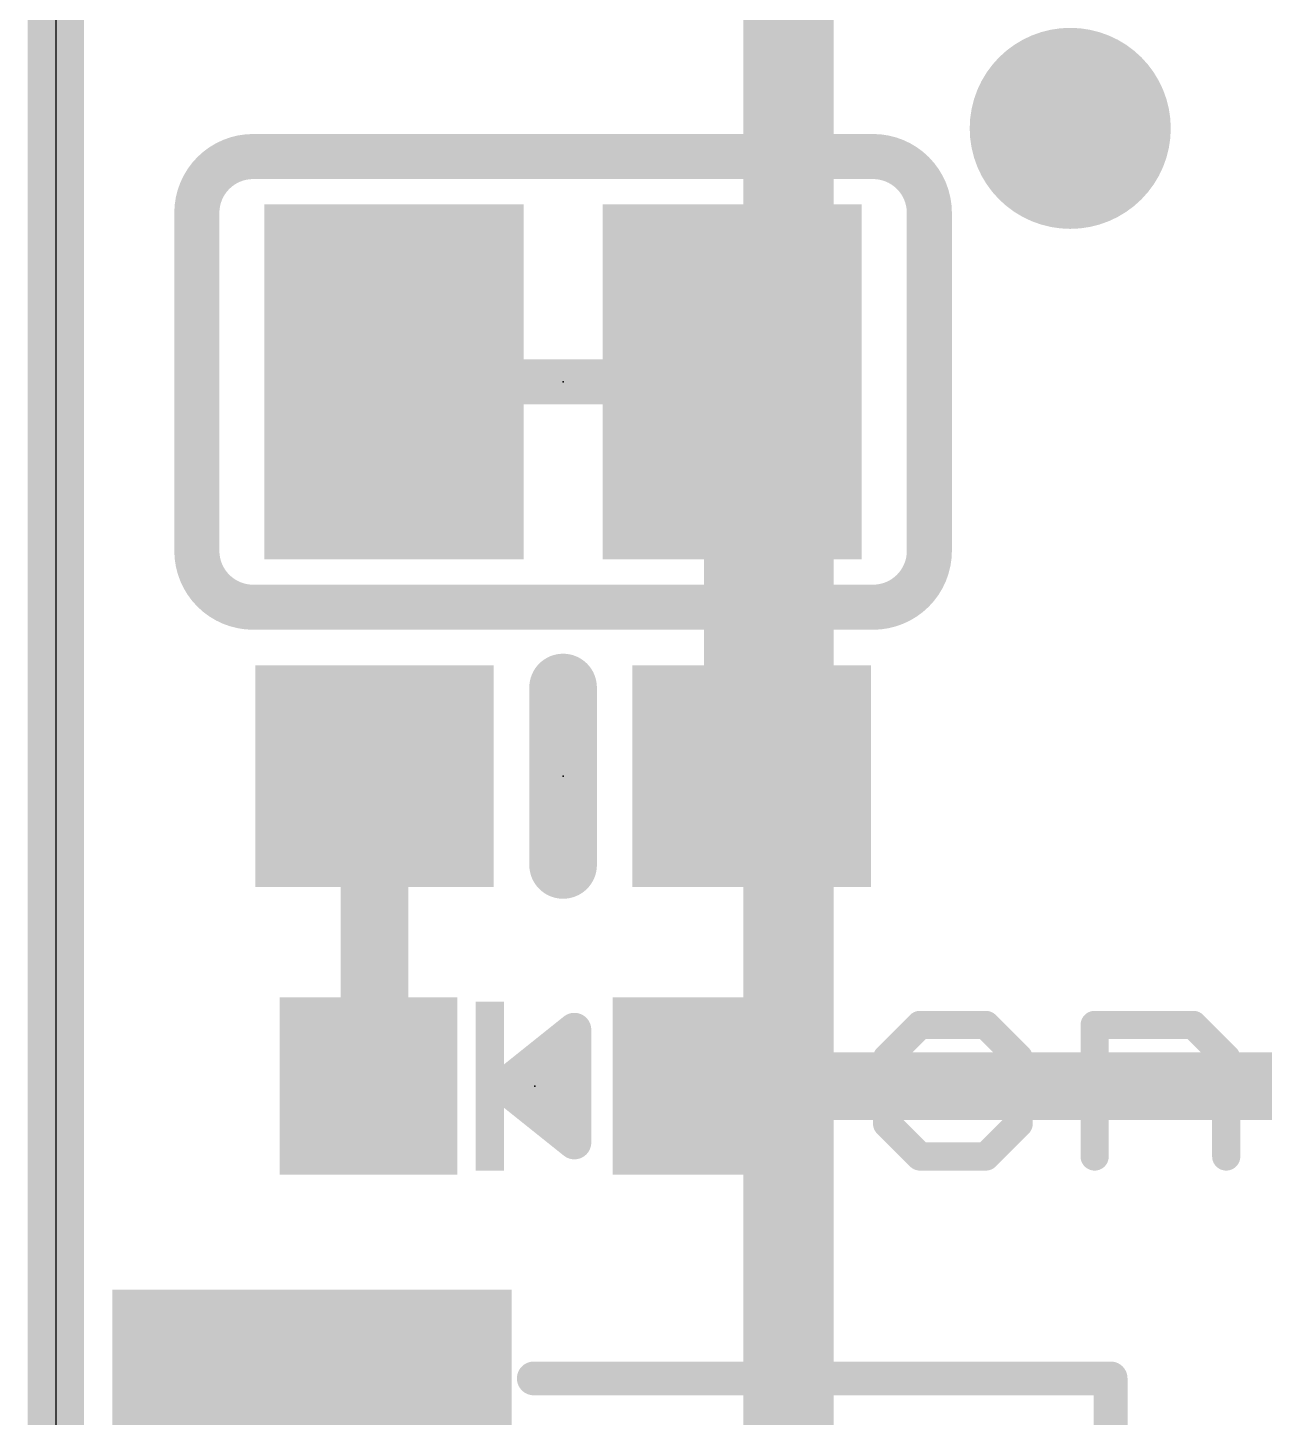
# Model space of a CAD drawing. Extents: x -0.1 to 30.6, y -5.2 to 35.7.
# Drawn here: x -0.13 to 5.45, y 18.07 to 24.33 of the extents above; entities that cross this region are included whole.
import ezdxf

# ---------------------------------------------------------------- set-up
doc = ezdxf.new("R2010")
doc.units = 0
for name, color, linetype in [('1', 12, 'CONTINUOUS'), ('16', 5, 'CONTINUOUS'), ('18', 110, 'CONTINUOUS'), ('20', 53, 'CONTINUOUS'), ('21', 40, 'CONTINUOUS'), ('23', 40, 'CONTINUOUS')]:
    doc.layers.add(name, color=color, linetype=linetype)

# ---------------------------------------------------------------- blocks, each defined once
blk = doc.blocks.new('RECT')
blk.add_solid([(-0.5, -0.5), (0.5, -0.5), (-0.5, 0.5), (0.5, 0.5)])
blk = doc.blocks.new('ROUNDV')
at = {"const_width": 0.5}
blk.add_lwpolyline([(0, -0.25, 1), (0, 0.25, 1), (0, -0.25)], format="xyb", dxfattribs=at)

msp = doc.modelspace()

# ---------------------------------------------------------------- linework, layer by layer
at = {"layer": '1'}
for points, const_width in [([(0, -5.08), (0, 35.56)], 0.254), ([(3.048, 22.733), (3.048, 21.043)], 0.254), ([(3.048, 21.043), (3.136, 20.955)], 0.254), ([(1.436, 20.955), (1.436, 19.585)], 0.3048), ([(1.436, 19.585), (1.409, 19.558)], 0.3048), ([(2.909, 19.558), (11.006, 19.558)], 0.3048)]:
    msp.add_lwpolyline(points, dxfattribs=dict(at, const_width=const_width))
for points, const_width in [([(3.1115, 22.733, 1), (2.9845, 22.733)], 0.127), ([(3.0929, 21.0879, 1), (3.0031, 20.9981)], 0.127), ([(1.5122, 20.955, 1), (1.3598, 20.955)], 0.1524), ([(2.9845, 21.043, 1), (3.1115, 21.043)], 0.127), ([(3.0911, 20.9101, 1), (3.1809, 20.9999)], 0.127), ([(1.4899, 19.5311, 1), (1.3821, 19.6389)], 0.1524), ([(1.3551, 19.6119, 1), (1.4629, 19.5041)], 0.1524), ([(2.909, 19.6342, 1), (2.909, 19.4818)], 0.1524), ([(1.3598, 19.585, 1), (1.5122, 19.585)], 0.1524)]:
    msp.add_lwpolyline(points, format="xyb", dxfattribs=dict(at, const_width=const_width))
at = {"layer": '16'}
for points, const_width in [([(0, -5.08), (0, 35.56)], 0.254), ([(3.302, 15.748), (3.302, 26.67)], 0.4064)]:
    msp.add_lwpolyline(points, dxfattribs=dict(at, const_width=const_width))
at = {"layer": '20'}
msp.add_line((0, 33.02), (0, -3.81), dxfattribs=at)
at = {"layer": '21'}
for points, const_width in [([(0.889, 23.749, 0.4142), (0.635, 23.495)], 0.2032), ([(0.889, 23.7998, 1), (0.889, 23.6982)], 0.1016), ([(0.889, 23.6982, 1), (0.889, 23.7998)], 0.1016), ([(3.937, 23.495, 0.4142), (3.683, 23.749)], 0.2032), ([(3.683, 23.7998, 1), (3.683, 23.6982)], 0.1016), ([(3.683, 23.6982, 1), (3.683, 23.7998)], 0.1016), ([(0.6858, 23.495, 1), (0.5842, 23.495)], 0.1016), ([(3.9878, 23.495, 1), (3.8862, 23.495)], 0.1016), ([(0.5842, 23.495, 1), (0.6858, 23.495)], 0.1016), ([(3.8862, 23.495, 1), (3.9878, 23.495)], 0.1016), ([(0.635, 21.971, 0.4142), (0.889, 21.717)], 0.2032), ([(0.6858, 21.971, 1), (0.5842, 21.971)], 0.1016), ([(3.683, 21.717, 0.4142), (3.937, 21.971)], 0.2032), ([(3.9878, 21.971, 1), (3.8862, 21.971)], 0.1016), ([(0.5842, 21.971, 1), (0.6858, 21.971)], 0.1016), ([(3.8862, 21.971, 1), (3.9878, 21.971)], 0.1016), ([(0.889, 21.7678, 1), (0.889, 21.6662)], 0.1016), ([(0.889, 21.6662, 1), (0.889, 21.7678)], 0.1016), ([(3.683, 21.7678, 1), (3.683, 21.6662)], 0.1016), ([(3.683, 21.6662, 1), (3.683, 21.7678)], 0.1016), ([(2.3622, 21.355, 1), (2.2098, 21.355)], 0.1524), ([(2.2098, 20.555, 1), (2.3622, 20.555)], 0.1524), ([(2.3749, 19.812, 1), (2.2987, 19.812)], 0.0762), ([(2.3606, 19.7822, 1), (2.313, 19.8418)], 0.0762), ([(3.8948, 19.8654, 1), (3.8948, 19.8019)], 0.0635), ([(3.9172, 19.8112, 1), (3.8723, 19.8561)], 0.0635), ([(4.2138, 19.8561, 1), (4.1689, 19.8112)], 0.0635), ([(4.1914, 19.8019, 1), (4.1914, 19.8654)], 0.0635), ([(4.7138, 19.8337, 1), (4.6503, 19.8337)], 0.0635), ([(4.682, 19.8654, 1), (4.682, 19.8019)], 0.0635), ([(5.1493, 19.8561, 1), (5.1044, 19.8112)], 0.0635), ([(5.1269, 19.8019, 1), (5.1269, 19.8654)], 0.0635), ([(2.1463, 19.6977, 1), (2.1463, 19.6215)], 0.0762), ([(2.3368, 19.6215, 1), (2.3368, 19.6977)], 0.0762), ([(3.7783, 19.6854, 1), (3.7147, 19.6854)], 0.0635), ([(3.724, 19.7078, 1), (3.769, 19.6629)], 0.0635), ([(4.3714, 19.6854, 1), (4.3079, 19.6854)], 0.0635), ([(4.3172, 19.6629, 1), (4.3621, 19.7078)], 0.0635), ([(5.3069, 19.6854, 1), (5.2434, 19.6854)], 0.0635), ([(5.2527, 19.6629, 1), (5.2976, 19.7078)], 0.0635), ([(2.0431, 19.5878, 1), (1.9955, 19.5282)], 0.0762), ([(1.9955, 19.5878, 1), (2.0431, 19.5282)], 0.0762), ([(2.0828, 19.5453, 1), (2.0828, 19.4691)], 0.0762), ([(2.3368, 19.4691, 1), (2.3368, 19.5453)], 0.0762), ([(2.2733, 19.3929, 1), (2.2733, 19.3167)], 0.0762), ([(2.3368, 19.3167, 1), (2.3368, 19.3929)], 0.0762), ([(3.7147, 19.3888, 1), (3.7783, 19.3888)], 0.0635), ([(3.769, 19.4112, 1), (3.724, 19.3663)], 0.0635), ([(4.3079, 19.3888, 1), (4.3714, 19.3888)], 0.0635), ([(4.3621, 19.3663, 1), (4.3172, 19.4112)], 0.0635), ([(2.313, 19.2742, 1), (2.3606, 19.3338)], 0.0762), ([(2.2987, 19.304, 1), (2.3749, 19.304)], 0.0762), ([(3.8948, 19.2722, 1), (3.8948, 19.2088)], 0.0635), ([(3.8723, 19.218, 1), (3.9172, 19.263)], 0.0635), ([(4.1689, 19.263, 1), (4.2138, 19.218)], 0.0635), ([(4.1914, 19.2088, 1), (4.1914, 19.2722)], 0.0635), ([(4.6503, 19.2405, 1), (4.7138, 19.2405)], 0.0635), ([(5.2434, 19.2405, 1), (5.3069, 19.2405)], 0.0635), ([(2.154, 18.2781, 1), (2.154, 18.2019)], 0.0762), ([(4.7921, 18.24, 1), (4.7159, 18.24)], 0.0762), ([(4.754, 18.2019, 1), (4.754, 18.2781)], 0.0762)]:
    msp.add_lwpolyline(points, format="xyb", dxfattribs=dict(at, const_width=const_width))
for points, const_width in [([(0.889, 23.749), (3.683, 23.749)], 0.2032), ([(0.635, 23.495), (0.635, 21.971)], 0.2032), ([(3.937, 23.495), (3.937, 21.971)], 0.2032), ([(3.683, 21.717), (0.889, 21.717)], 0.2032), ([(2.286, 21.355), (2.286, 20.555)], 0.3048), ([(2.3368, 19.812), (2.0193, 19.558)], 0.1524), ([(2.3368, 19.304), (2.3368, 19.812)], 0.1524), ([(3.8948, 19.8337), (3.7465, 19.6854)], 0.127), ([(4.1914, 19.8337), (3.8948, 19.8337)], 0.127), ([(4.3397, 19.6854), (4.1914, 19.8337)], 0.127), ([(4.682, 19.2405), (4.682, 19.8337)], 0.127), ([(4.682, 19.8337), (5.1269, 19.8337)], 0.127), ([(5.1269, 19.8337), (5.2752, 19.6854)], 0.127), ([(2.1463, 19.6596), (2.3368, 19.6596)], 0.1524), ([(3.7465, 19.6854), (3.7465, 19.3888)], 0.127), ([(4.3397, 19.3888), (4.3397, 19.6854)], 0.127), ([(5.2752, 19.6854), (5.2752, 19.2405)], 0.127), ([(2.0193, 19.558), (2.3368, 19.304)], 0.1524), ([(2.0828, 19.5072), (2.3368, 19.5072)], 0.1524), ([(2.2733, 19.3548), (2.3368, 19.3548)], 0.1524), ([(3.7465, 19.3888), (3.8948, 19.2405)], 0.127), ([(4.1914, 19.2405), (4.3397, 19.3888)], 0.127), ([(3.8948, 19.2405), (4.1914, 19.2405)], 0.127), ([(2.154, 18.24), (4.754, 18.24)], 0.1524), ([(4.754, 18.24), (4.754, 17.14)], 0.1524)]:
    msp.add_lwpolyline(points, dxfattribs=dict(at, const_width=const_width))
at = {"layer": '23'}
for p in [(2.286, 22.733), (2.286, 20.955), (2.159, 19.558)]:
    msp.add_point(p, dxfattribs=at)

# ---------------------------------------------------------------- block references
at = {"layer": '1'}
for p, xscale, yscale, rotation in [((1.524, 22.733), 1.1684, 1.6002, 180), ((3.048, 22.733), 1.1684, 1.6002, 180), ((1.409, 19.558), 0.8, 0.8, 90), ((2.909, 19.558), 0.8, 0.8, 90)]:
    msp.add_blockref('RECT', p, dxfattribs=dict(at, xscale=xscale, yscale=yscale, rotation=rotation))
for p, xscale, yscale in [((2.286, 22.733), 0.635, 0.2032), ((1.154, 18.04), 1.8, 1.2)]:
    msp.add_blockref('RECT', p, dxfattribs=dict(at, xscale=xscale, yscale=yscale))
at = {"layer": '1', "xscale": 1.075}
for p in [(1.436, 20.955), (3.136, 20.955)]:
    msp.add_blockref('RECT', p, dxfattribs=at)
at = {"layer": '18', "xscale": 0.9064, "yscale": 0.9064}
msp.add_blockref('ROUNDV', (4.572, 23.876), dxfattribs=at)
msp.add_blockref('ROUNDV', (4.572, 23.876), dxfattribs=at)
at = {"layer": '21', "xscale": 0.762, "yscale": 0.127, "rotation": 90}
msp.add_blockref('RECT', (1.9558, 19.558), dxfattribs=at)

doc.saveas('drawing.dxf')
